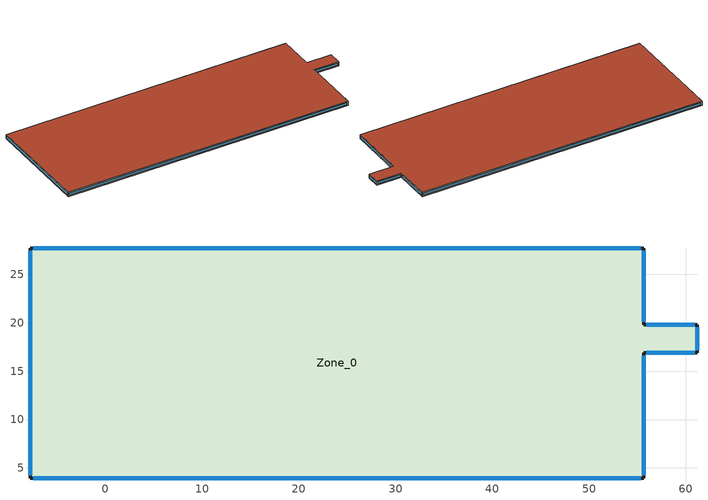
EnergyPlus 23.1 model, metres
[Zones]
Zone_0
 floor outside (90.1-2019 Nonresidential CZ 0 Exterior Floor (Mass)): 55.63,19.81 61.17,19.81 61.17,16.9 55.63,16.9 55.63,3.96 -7.77,3.96 -7.77,27.73 55.63,27.73 z9.6
 wall outside (UVal_0.3_Light): 61.17,19.81 55.63,19.81 55.63,27.73 -7.77,27.73 -7.77,3.96 55.63,3.96 55.63,16.9 61.17,16.9 61.17,19.81 z9.6:10.6
 window (90.1-2019 Nonresidential CZ 0 Glazing (Operable)): 60.9,19.81 55.9,19.81 / 55.9,16.9 60.9,16.9 / 55.63,20.09 55.63,27.45 z9.88:10.32; 61.17,17.16 61.17,19.55 z9.86:10.34; 55.63,4.25 55.63,16.61 / -7.77,27.44 -7.77,4.25 z9.89:10.31; -7.48,3.96 55.33,3.96 / 55.33,27.73 -7.48,27.73 z9.9:10.3
 roof outside (300mmInsulation 200mmConcrete): 55.63,19.81 55.63,27.73 -7.77,27.73 -7.77,3.96 55.63,3.96 55.63,16.9 61.17,16.9 61.17,19.81 z10.6
[Site:GroundTemperature:BuildingSurface]
18, 18, 18, 18, 18, 18, 18, 18, 18, 18, 18, 18
[Site:GroundReflectance]
0.2, 0.2, 0.2, 0.2, 0.2, 0.2, 0.2, 0.2, 0.2, 0.2, 0.2, 0.2
[Site:GroundReflectance:SnowModifier]
1, 1
[Site:WeatherStation]
Wind Sensor Height Above Ground {m}=10; Wind Speed Profile Exponent=0.22; Wind Speed Profile Boundary Layer Thickness {m}=370; Air Temperature Sensor Height Above Ground {m}=1.5
[SizingPeriod:WeatherFileConditionType] Use Weather File Daylight Saving Period=No; Use Weather File Rain and Snow Indicators=No
Name | Period Selection | Day Type
Extreme Summer Weather Period for Design | SummerExtreme | SummerDesignDay
Extreme Winter Weather Period for Design | WinterExtreme | WinterDesignDay
[Building]
Building: North Axis {deg}=0; Terrain=Suburbs; Loads Convergence Tolerance Value=0.04; Temperature Convergence Tolerance Value {deltaC}=0.25; Solar Distribution=FullExterior; Maximum Number of Warmup Days=25; Minimum Number of Warmup Days=6
[Construction]
90.1-2019 Nonresidential CZ 0 Exterior Floor (Mass): Stucco_0.025_90.1-2019 Nonresidential CZ 0 Exterior Floor (Mass), Mineral Wool_0.005244967487677573_90.1-2019 Nonresidential CZ 0 Exterior Floor (Mass), Concrete_0.102_90.1-2019 Nonresidential CZ 0 Exterior Floor (Mass), Carpet_0.02_90.1-2019 Nonresidential CZ 0 Exterior Floor (Mass)
UVal_0.3_Light: Mineral Wool_0.127_UVal_0.3_Light, Gypsum Board_0.02_UVal_0.3_Light
300mmInsulation 200mmConcrete: XPS Board_0.3_300mmInsulation 200mmConcrete, General Concrete_0.2_300mmInsulation 200mmConcrete
90.1-2019 Nonresidential CZ 0 Glazing (Operable): 90.1-2019 Nonresidential CZ 0 Glazing (Operable)Window
[Material]
Stucco_0.025_90.1-2019 Nonresidential CZ 0 Exterior Floor (Mass): Roughness=Smooth; @90.1-2019 Nonresidential CZ 0 Exterior Floor (Mass):Stucco-Thickness@ [m]=0.025; @90.1-2019 Nonresidential CZ 0 Exterior Floor (Mass):Stucco-Conductivity@ [W/m-K]=0.72; @90.1-2019 Nonresidential CZ 0 Exterior Floor (Mass):Stucco-Density@ [kg/m3]=1856; @90.1-2019 Nonresidential CZ 0 Exterior Floor (Mass):Stucco-SpecificHeat@ [J/kg-K]=840; @90.1-2019 Nonresidential CZ 0 Exterior Floor (Mass):Stucco-ThermalEmittance@=0.9; @90.1-2019 Nonresidential CZ 0 Exterior Floor (Mass):Stucco-SolarAbsorptance@=0.7; @90.1-2019 Nonresidential CZ 0 Exterior Floor (Mass):Stucco-VisibleAbsorptance@=0.7
Mineral Wool_0.005244967487677573_90.1-2019 Nonresidential CZ 0 Exterior Floor (Mass): Roughness=Rough; @90.1-2019 Nonresidential CZ 0 Exterior Floor (Mass):Mineral Wool-Thickness@ [m]=0.00524497; @90.1-2019 Nonresidential CZ 0 Exterior Floor (Mass):Mineral Wool-Conductivity@ [W/m-K]=0.041; @90.1-2019 Nonresidential CZ 0 Exterior Floor (Mass):Mineral Wool-Density@ [kg/m3]=155; @90.1-2019 Nonresidential CZ 0 Exterior Floor (Mass):Mineral Wool-SpecificHeat@ [J/kg-K]=1130; @90.1-2019 Nonresidential CZ 0 Exterior Floor (Mass):Mineral Wool-ThermalEmittance@=0.9; @90.1-2019 Nonresidential CZ 0 Exterior Floor (Mass):Mineral Wool-SolarAbsorptance@=0.7; @90.1-2019 Nonresidential CZ 0 Exterior Floor (Mass):Mineral Wool-VisibleAbsorptance@=0.7
Concrete_0.102_90.1-2019 Nonresidential CZ 0 Exterior Floor (Mass): Roughness=Rough; @90.1-2019 Nonresidential CZ 0 Exterior Floor (Mass):Concrete-Thickness@ [m]=0.102; @90.1-2019 Nonresidential CZ 0 Exterior Floor (Mass):Concrete-Conductivity@ [W/m-K]=2; @90.1-2019 Nonresidential CZ 0 Exterior Floor (Mass):Concrete-Density@ [kg/m3]=2400; @90.1-2019 Nonresidential CZ 0 Exterior Floor (Mass):Concrete-SpecificHeat@ [J/kg-K]=950; @90.1-2019 Nonresidential CZ 0 Exterior Floor (Mass):Concrete-ThermalEmittance@=0.9; @90.1-2019 Nonresidential CZ 0 Exterior Floor (Mass):Concrete-SolarAbsorptance@=0.7; @90.1-2019 Nonresidential CZ 0 Exterior Floor (Mass):Concrete-VisibleAbsorptance@=0.7
Carpet_0.02_90.1-2019 Nonresidential CZ 0 Exterior Floor (Mass): Roughness=MediumRough; @90.1-2019 Nonresidential CZ 0 Exterior Floor (Mass):Carpet-Thickness@ [m]=0.02; @90.1-2019 Nonresidential CZ 0 Exterior Floor (Mass):Carpet-Conductivity@ [W/m-K]=0.06; @90.1-2019 Nonresidential CZ 0 Exterior Floor (Mass):Carpet-Density@ [kg/m3]=288; @90.1-2019 Nonresidential CZ 0 Exterior Floor (Mass):Carpet-SpecificHeat@ [J/kg-K]=1380; @90.1-2019 Nonresidential CZ 0 Exterior Floor (Mass):Carpet-ThermalEmittance@=0.9; @90.1-2019 Nonresidential CZ 0 Exterior Floor (Mass):Carpet-SolarAbsorptance@=0.7; @90.1-2019 Nonresidential CZ 0 Exterior Floor (Mass):Carpet-VisibleAbsorptance@=0.7
Mineral Wool_0.127_UVal_0.3_Light: Roughness=Rough; @UVal_0.3_Light:Mineral Wool-Thickness@ [m]=0.127; @UVal_0.3_Light:Mineral Wool-Conductivity@ [W/m-K]=0.041; @UVal_0.3_Light:Mineral Wool-Density@ [kg/m3]=155; @UVal_0.3_Light:Mineral Wool-SpecificHeat@ [J/kg-K]=1130; @UVal_0.3_Light:Mineral Wool-ThermalEmittance@=0.9; @UVal_0.3_Light:Mineral Wool-SolarAbsorptance@=0.7; @UVal_0.3_Light:Mineral Wool-VisibleAbsorptance@=0.7
Gypsum Board_0.02_UVal_0.3_Light: Roughness=MediumSmooth; @UVal_0.3_Light:Gypsum Board-Thickness@ [m]=0.02; @UVal_0.3_Light:Gypsum Board-Conductivity@ [W/m-K]=0.16; @UVal_0.3_Light:Gypsum Board-Density@ [kg/m3]=800; @UVal_0.3_Light:Gypsum Board-SpecificHeat@ [J/kg-K]=1090; @UVal_0.3_Light:Gypsum Board-ThermalEmittance@=0.9; @UVal_0.3_Light:Gypsum Board-SolarAbsorptance@=0.7; @UVal_0.3_Light:Gypsum Board-VisibleAbsorptance@=0.7
XPS Board_0.3_300mmInsulation 200mmConcrete: Roughness=Rough; @300mmInsulation 200mmConcrete:XPS Board-Thickness@ [m]=0.3; @300mmInsulation 200mmConcrete:XPS Board-Conductivity@ [W/m-K]=0.034; @300mmInsulation 200mmConcrete:XPS Board-Density@ [kg/m3]=35; @300mmInsulation 200mmConcrete:XPS Board-SpecificHeat@ [J/kg-K]=1400; @300mmInsulation 200mmConcrete:XPS Board-ThermalEmittance@=0.9; @300mmInsulation 200mmConcrete:XPS Board-SolarAbsorptance@=0.7; @300mmInsulation 200mmConcrete:XPS Board-VisibleAbsorptance@=0.7
General Concrete_0.2_300mmInsulation 200mmConcrete: Roughness=Rough; @300mmInsulation 200mmConcrete:General Concrete-Thickness@ [m]=0.2; @300mmInsulation 200mmConcrete:General Concrete-Conductivity@ [W/m-K]=2; @300mmInsulation 200mmConcrete:General Concrete-Density@ [kg/m3]=2400; @300mmInsulation 200mmConcrete:General Concrete-SpecificHeat@ [J/kg-K]=950; @300mmInsulation 200mmConcrete:General Concrete-ThermalEmittance@=0.9; @300mmInsulation 200mmConcrete:General Concrete-SolarAbsorptance@=0.7; @300mmInsulation 200mmConcrete:General Concrete-VisibleAbsorptance@=0.7
[WindowMaterial:SimpleGlazingSystem]
90.1-2019 Nonresidential CZ 0 Glazing (Operable)Window: @90.1-2019 Nonresidential CZ 0 Glazing (Operable)-UValue@=3.52052; @90.1-2019 Nonresidential CZ 0 Glazing (Operable)-SolarHeatGainCoefficient@=0.2; @90.1-2019 Nonresidential CZ 0 Glazing (Operable)-VisibleTransmittance@=0.22
[EnergyManagementSystem:Sensor] Output:Variable Index Key=Environment
Name | Output:Variable
OutdoorTemp | Site Outdoor Air Drybulb Temperature
OutdoorRelHumid | Site Outdoor Air Relative Humidity
[Zone]
Zone_0: Rotation [deg]=0; Type=1; Multiplier=1; Volume [m3]=1523.46; Area [m2]=1523.46; Zone Inside Convection Algorithm=TARP; Zone Outside Convection Algorithm=DOE-2
[People]
People Zone_0: Zone or ZoneList=Zone_0; OccupancySchedule=occOffice; Number of People Calculation Method=People/Area; PeopleDensity [person/m2]=0.27; Fraction Radiant=0.3; Sensible Heat Fraction=AUTOCALCULATE; Activity Level Schedule=Zone_0PeopleActivity; Carbon Dioxide Generation Rate [m3/s-W]=3.82e-08; Enable ASHRAE 55 Comfort Warnings=No; Mean Radiant Temperature Calculation Type=ZoneAveraged; Work Efficiency Schedule=Zone_0WorkEfficiency; Clothing Insulation Calculation Method=DynamicClothingModelASHRAE55; Air Velocity Schedule=AirSpeed 0; Thermal Comfort Model 1 Type=AdaptiveASH55
[ElectricEquipment]
Zone_0 Equipment: Zone or ZoneList=Zone_0; EquipmentAvailibilitySchedule=equipOffice; Design Level Calculation Method=Watts/Area; EquipmentPowerDensity [W/m2]=15; Fraction Latent=0; Fraction Radiant=.2; Fraction Lost=0
[Lights]
Zone_0 General lighting: Zone or ZoneList=Zone_0; LightsAvailibilitySchedule=lightsOffice; Design Level Calculation Method=Watts/Area; LightingPowerDensity [W/m2]=15; Return Air Fraction=0; Fraction Radiant=.42; Fraction Visible=.18; Fraction Replaceable=1
[Daylighting:Controls]
Zone_0_DaylCtrl: Zone=Zone_0; Daylighting Method=SplitFlux; @Zone_0-LightsAvailibilitySchedule@=lightsOffice; Lighting control type { 1 = continuous,2 = stepped,3 = continuous / off}=Continuous; Minimum Input Power Fraction for Continuous Dimming Control=0.1; Minimum Light Output Fraction for Continuous Dimming Control=0.1; Number of Stepped Control Steps=3; Probability Lighting will be Reset When Needed in Manual Stepped Control=1; Maximum Allowable Discomfort Glare Index=22; Daylighting Reference Point 1=Zone_0_DaylCtrlRefPt1; Fraction of Zone Controlled by Reference Point 1=1; @Zone_0-IlluminanceSetpoint@ [lux at Reference Point 1]=500
[ZoneInfiltration:DesignFlowRate]
Zone_0Infiltration: Zone or ZoneList=Zone_0; Schedule=On; Design Flow Rate Calculation Method=AirChanges/Hour; @Zone_0-InfiltrationAch@ [Air Changes per Hour]=0.1; @Zone_0-InfiltrationConstantCoefficient@=1; @Zone_0-InfiltrationTemperatureCoefficient@=0; @Zone_0-InfiltrationWindVelocityCoefficient@=0; @Zone_0-InfiltrationWindVelocitySquaredCoefficient@=0
[Zone equipment]
Zone_0: Zone_0 Ideal Loads Air
[ZoneHVAC:IdealLoadsAirSystem]
Zone_0 Ideal Loads Air: Maximum Heating Supply Air Temperature {C}=35; Minimum Cooling Supply Air Temperature {C}=12; Maximum Heating Supply Air Humidity Ratio {kgWater/kgDryAir}=0.01; Minimum Cooling Supply Air Humidity Ratio {kgWater/kgDryAir}=0.008; Heating Limit=LimitFlowRateAndCapacity; MaximumHeatingAirFlowRate [m3/s]=Autosize; MaximumSensibleHeatingCapacity [W]=Autosize; Cooling Limit=LimitFlowRateAndCapacity; MaximumCoolingAirFlowRate [m3/s]=Autosize; MaximumTotalCoolingCapacity [W]=Autosize; HeatingAvailabilitySchedule=AllOn; CoolingAvailabilitySchedule=AllOn; Dehumidification Control Type=Humidistat; Humidification Control Type=Humidistat; Design Specification Outdoor Air Object=Zone_0MinFreshAir; Demand Controlled Ventilation Type=OccupancySchedule; Outdoor Air Economizer Type=NoEconomizer; Heat Recovery Type=None; SensibleHeatRecoveryEffectiveness=0.7; LatentHeatRecoveryEffectiveness=0.65
[Sizing:Zone]
Zone_0: Zone Cooling Design Supply Air Temperature Input Method=SupplyAirTemperature; Zone Cooling Design Supply Air Temperature {C}=12; Zone Heating Design Supply Air Temperature Input Method=SupplyAirTemperature; Zone Heating Design Supply Air Temperature {C}=35; Zone Cooling Design Supply Air Humidity Ratio {kgWater/kgDryAir}=0.009; Zone Heating Design Supply Air Humidity Ratio {kgWater/kgDryAir}=0.004; Design Specification Outdoor Air Object=Zone_0MinFreshAir; Zone Heating Sizing Factor=1.15; Zone Cooling Sizing Factor=1.15; Cooling Design Air Flow Method=DesignDay; Heating Design Air Flow Method=DesignDay
[ZoneControl:Thermostat]
Zone_0 Thermostat: Zone or ZoneList=Zone_0; Control Type Schedule=Zone_0_ZoneControlTypeSched; Control 1=Dual Setpoint - Zone Zone_0
[ThermostatSetpoint:DualSetpoint]
Dual Setpoint - Zone Zone_0: Heating Setpoint Temperature Schedule=Zone_0Heating_SP_Sch; Cooling Setpoint Temperature Schedule=Zone_0Cooling_SP_Sch
[DesignSpecification:OutdoorAir]
Zone_0MinFreshAir: Outdoor Air Method=Sum; @Zone_0-MinFreshAirPerson@ [m3/s-person]=0.01; @Zone_0-MinFreshAirArea@ [m3/s-m2]=0.001; MechVentSchedule=AllOn
[Schedule:Constant]
On; AllOn: 1
AirSpeed 0: 0
Zone_0PeopleActivity: Any Number, 125.28
Zone_0WorkEfficiency: Any Number, 0
Zone_0Heating_SP_Sch: 20
Zone_0Cooling_SP_Sch: 26
Zone_0_ZoneControlTypeSched: 4
[Schedule:Day:Hourly]
2a1c8337-e21a-48db-beaf-1c3e1f9edb36: Fraction, 0, 0, 0, 0, 0, 0, 0, 0, 0, 0, 0, 0, 0, 0, 0, 0, 0, 0, 0, 0, 0, 0, 0, 0
a461dffa-6e90-42f5-b8ba-5f168abeb1f0: Fraction, 0, 0, 0, 0, 0, 0, 0, 0.2, 0.4, 0.6, 0.8, 0.8, 0.4, 0.6, 0.8, 0.8, 0.4, 0.2, 0, 0, 0, 0, 0, 0
e6eeb5a0-7442-4d24-9988-55a3f4841996: Fraction, 0, 0, 0, 0, 0, 0, 0, 1, 1, 1, 1, 1, 1, 1, 1, 1, 1, 1, 0, 0, 0, 0, 0, 0
437c48fd-0c48-495c-93ff-a4f4773caf06: Fraction, 0.1, 0.1, 0.1, 0.1, 0.1, 0.1, 0.1, 0.1, 0.1, 0.1, 0.1, 0.1, 0.1, 0.1, 0.1, 0.1, 0.1, 0.1, 0.1, 0.1, 0.1, 0.1, 0.1, 0.1
d1b88a6b-d8b4-4784-be31-ec52cd2620ef: Fraction, 0.1, 0.1, 0.1, 0.1, 0.1, 0.1, 0.1, 0.2, 0.4, 0.6, 0.8, 0.8, 0.4, 0.6, 0.8, 0.8, 0.4, 0.2, 0.1, 0.1, 0.1, 0.1, 0.1, 0.1
[Schedule:Year]
occOffice: Fraction, occOffice_0, 1, 1, 12, 31
lightsOffice: Fraction, lightsOffice_0, 1, 1, 12, 31
equipOffice: Fraction, equipOffice_0, 1, 1, 12, 31
[Schedule:Week:Daily]
occOffice_0: 2a1c8337-e21a-48db-beaf-1c3e1f9edb36, a461dffa-6e90-42f5-b8ba-5f168abeb1f0, a461dffa-6e90-42f5-b8ba-5f168abeb1f0, a461dffa-6e90-42f5-b8ba-5f168abeb1f0, a461dffa-6e90-42f5-b8ba-5f168abeb1f0, a461dffa-6e90-42f5-b8ba-5f168abeb1f0, 2a1c8337-e21a-48db-beaf-1c3e1f9edb36, 2a1c8337-e21a-48db-beaf-1c3e1f9edb36, 2a1c8337-e21a-48db-beaf-1c3e1f9edb36, 2a1c8337-e21a-48db-beaf-1c3e1f9edb36, 2a1c8337-e21a-48db-beaf-1c3e1f9edb36, 2a1c8337-e21a-48db-beaf-1c3e1f9edb36
lightsOffice_0: 2a1c8337-e21a-48db-beaf-1c3e1f9edb36, e6eeb5a0-7442-4d24-9988-55a3f4841996, e6eeb5a0-7442-4d24-9988-55a3f4841996, e6eeb5a0-7442-4d24-9988-55a3f4841996, e6eeb5a0-7442-4d24-9988-55a3f4841996, e6eeb5a0-7442-4d24-9988-55a3f4841996, 2a1c8337-e21a-48db-beaf-1c3e1f9edb36, 2a1c8337-e21a-48db-beaf-1c3e1f9edb36, 2a1c8337-e21a-48db-beaf-1c3e1f9edb36, 2a1c8337-e21a-48db-beaf-1c3e1f9edb36, 2a1c8337-e21a-48db-beaf-1c3e1f9edb36, 2a1c8337-e21a-48db-beaf-1c3e1f9edb36
equipOffice_0: 437c48fd-0c48-495c-93ff-a4f4773caf06, d1b88a6b-d8b4-4784-be31-ec52cd2620ef, d1b88a6b-d8b4-4784-be31-ec52cd2620ef, d1b88a6b-d8b4-4784-be31-ec52cd2620ef, d1b88a6b-d8b4-4784-be31-ec52cd2620ef, d1b88a6b-d8b4-4784-be31-ec52cd2620ef, 437c48fd-0c48-495c-93ff-a4f4773caf06, 437c48fd-0c48-495c-93ff-a4f4773caf06, 437c48fd-0c48-495c-93ff-a4f4773caf06, 437c48fd-0c48-495c-93ff-a4f4773caf06, 437c48fd-0c48-495c-93ff-a4f4773caf06, 437c48fd-0c48-495c-93ff-a4f4773caf06
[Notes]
----  This file was generated with Climate Studio 2.0.8991.29648
-------------------------ERL SENSORS--------------------------
Output:SQLite, Simple;
